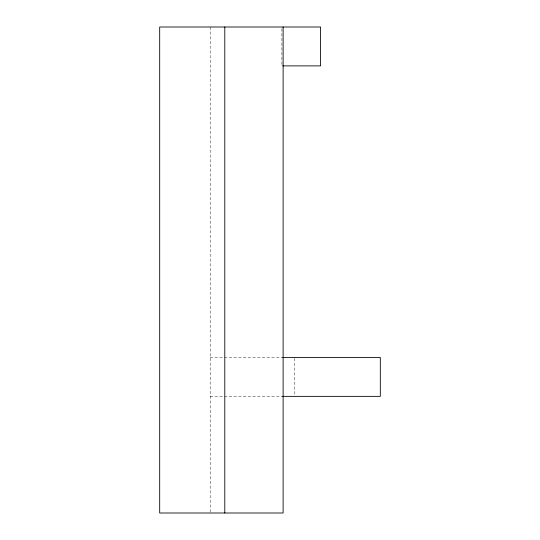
<?xml version="1.0" encoding="UTF-8"?>
<svg xmlns="http://www.w3.org/2000/svg" width="540" height="540" viewBox="0 0 540 540"><rect width="100%" height="100%" fill="white"/><g stroke="black" fill="none" stroke-linecap="round" stroke-linejoin="round"><path stroke-width="0.41" stroke-dasharray="2.7 2.03" d="M210.188 357.48L282.373 357.48M210.188 396.36L283.115 396.36M294.368 358.31L294.368 396.36M281.894 28.654L281.894 65.88M210.188 27L210.188 512.163"/><path stroke-width="0.81" d="M282.724 65.88L320.584 65.88L320.584 27L159.685 27L159.685 513L283.115 513L283.115 27M282.582 357.48L380.315 357.48L380.315 396.36L282.582 396.36M224.795 27L224.795 513"/></g></svg>
